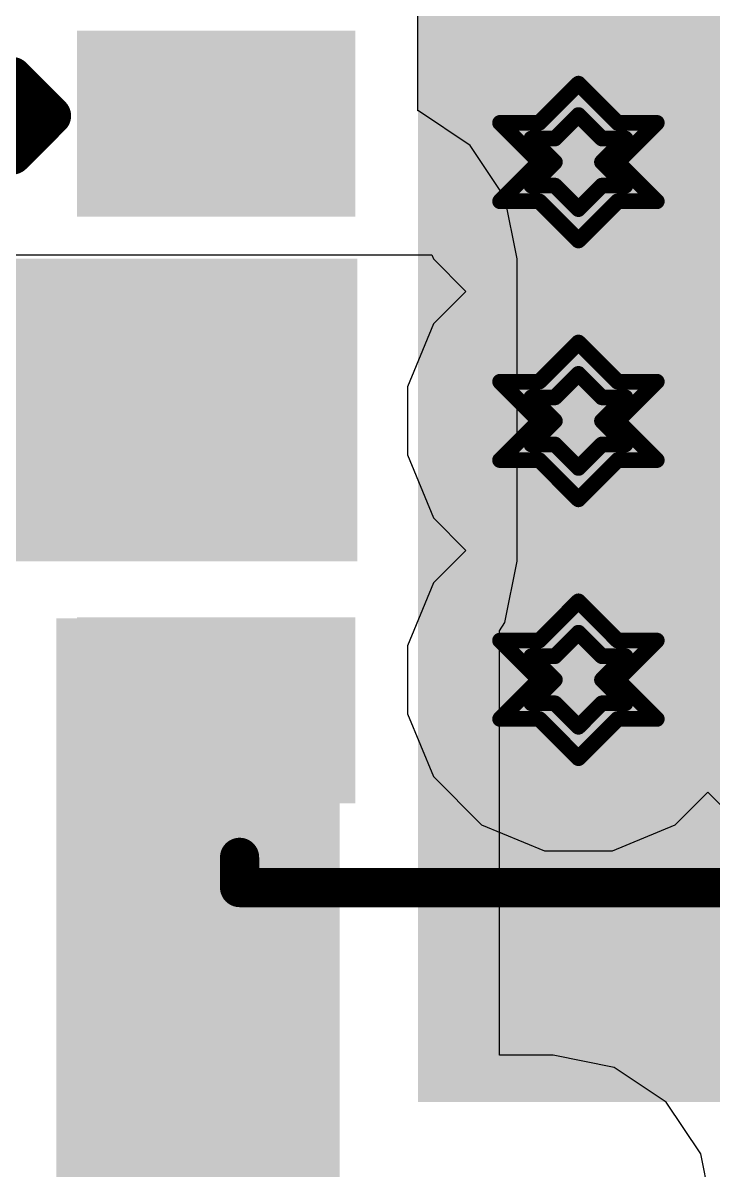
# Model space of a CAD drawing. Header units: inches. Extents: x -5 to 5328, y -4 to 5281.
# Drawn here: x 19.724 to 21.96, y 0.718 to 4.432 of the extents above; entities that cross this region are included whole.
import ezdxf

# ---------------------------------------------------------------- set-up
doc = ezdxf.new("R2010")
doc.units = ezdxf.units.IN
for name, color, linetype in [('Bottom Layer', 5, 'Continuous'), ('Bottom Solder', 6, 'Continuous'), ('Drill Drawing', 1, 'Continuous'), ('Layer 1', 16, 'Continuous'), ('Layer 2', 76, 'Continuous'), ('Top Layer', 1, 'Continuous'), ('Top Overlay', 2, 'Continuous'), ('Top Paste', 8, 'Continuous'), ('Top Solder', 216, 'Continuous'), ('Via Holes', 16, 'Continuous')]:
    doc.layers.add(name, color=color, linetype=linetype)

# ---------------------------------------------------------------- blocks, each defined once
blk = doc.blocks.new('DFN_6_3_3__10')
at = {"layer": 'Top Layer'}
for points in [[(-1.2001, 1.2), (-1.2001, 0.7), (-2.0001, 0.7), (-2.0001, 1.2)], [(2.0001, 1.2), (2.0001, 0.7), (1.2001, 0.7), (1.2001, 1.2)], [(0.7749, 1.15), (0.7749, -1.15), (-0.7751, -1.15), (-0.7751, 1.15)], [(-1.2001, 0.25), (-1.2001, -0.25), (-2.0001, -0.25), (-2.0001, 0.25)], [(2.0001, 0.25), (2.0001, -0.25), (1.2001, -0.25), (1.2001, 0.25)], [(-1.2001, -0.7), (-1.2001, -1.2), (-2.0001, -1.2), (-2.0001, -0.7)], [(2.0001, -0.7), (2.0001, -1.2), (1.2001, -1.2), (1.2001, -0.7)]]:
    blk.add_hatch(color=1, dxfattribs=at).paths.add_polyline_path(points)
at = {"layer": 'Top Paste'}
for points in [[(-1.2001, 1.2), (-1.2001, 0.7), (-2.0001, 0.7), (-2.0001, 1.2)], [(2.0001, 1.2), (2.0001, 0.7), (1.2001, 0.7), (1.2001, 1.2)], [(0.7749, 1.15), (0.7749, -1.15), (-0.7751, -1.15), (-0.7751, 1.15)], [(-1.2001, 0.25), (-1.2001, -0.25), (-2.0001, -0.25), (-2.0001, 0.25)], [(2.0001, 0.25), (2.0001, -0.25), (1.2001, -0.25), (1.2001, 0.25)], [(-1.2001, -0.7), (-1.2001, -1.2), (-2.0001, -1.2), (-2.0001, -0.7)], [(2.0001, -0.7), (2.0001, -1.2), (1.2001, -1.2), (1.2001, -0.7)]]:
    blk.add_hatch(color=8, dxfattribs=at).paths.add_polyline_path(points)
at = {"layer": 'Top Solder'}
for points in [[(-1.1493, 1.2508), (-1.1493, 0.6492), (-2.0509, 0.6492), (-2.0509, 1.2508)], [(2.0509, 1.2508), (2.0509, 0.6492), (1.1493, 0.6492), (1.1493, 1.2508)], [(0.8257, 1.2008), (0.8257, -1.2008), (-0.8259, -1.2008), (-0.8259, 1.2008)], [(-1.1493, 0.3008), (-1.1493, -0.3008), (-2.0509, -0.3008), (-2.0509, 0.3008)], [(2.0509, 0.3008), (2.0509, -0.3008), (1.1493, -0.3008), (1.1493, 0.3008)], [(-1.1493, -0.6492), (-1.1493, -1.2508), (-2.0509, -1.2508), (-2.0509, -0.6492)], [(2.0509, -0.6492), (2.0509, -1.2508), (1.1493, -1.2508), (1.1493, -0.6492)]]:
    blk.add_hatch(color=216, dxfattribs=at).paths.add_polyline_path(points)
at = {"layer": 'Top Overlay'}
for points in [[(-1.524, 1.4262, 0.127, 0.127, 0), (-1.524, 1.5241, 0.127, 0.127, 0)], [(-1.524, 1.5241, 0.127, 0.127, 0), (0.381, 1.5241, 0.127, 0.127, 0)], [(0.254, 1.5241, 0.127, 0.127, 0), (1.524, 1.5241, 0.127, 0.127, 0)], [(1.524, 1.4262, 0.127, 0.127, 0), (1.524, 1.5241, 0.127, 0.127, 0)], [(-2.2605, 0.8484, 0.127, 0.127, 0), (-2.2605, 1.1024, 0.127, 0.127, 0)], [(-2.2605, 1.1024, 0.127, 0.127, 0), (-2.1335, 0.9754, 0.127, 0.127, 0)], [(-2.2605, 0.8484, 0.127, 0.127, 0), (-2.1335, 0.9754, 0.127, 0.127, 0)], [(-1.524, -1.5239, 0.127, 0.127, 0), (-1.524, -1.426, 0.127, 0.127, 0)], [(1.524, -1.5239, 0.127, 0.127, 0), (1.524, -1.426, 0.127, 0.127, 0)], [(-1.524, -1.5239, 0.127, 0.127, 0), (1.524, -1.5239, 0.127, 0.127, 0)]]:
    blk.add_lwpolyline(points, format="xyseb", dxfattribs=at)
for points in [[(-1.5557, 1.5241, 0.0635, 0.0635, 1), (-1.4923, 1.5241, 0.0635, 0.0635, 1)], [(-1.5557, 1.5241, 0.0635, 0.0635, 1), (-1.4923, 1.5241, 0.0635, 0.0635, 1)], [(0.2223, 1.5241, 0.0635, 0.0635, 1), (0.2857, 1.5241, 0.0635, 0.0635, 1)], [(0.3493, 1.5241, 0.0635, 0.0635, 1), (0.4128, 1.5241, 0.0635, 0.0635, 1)], [(1.4923, 1.5241, 0.0635, 0.0635, 1), (1.5557, 1.5241, 0.0635, 0.0635, 1)], [(1.4923, 1.5241, 0.0635, 0.0635, 1), (1.5557, 1.5241, 0.0635, 0.0635, 1)], [(-1.5557, 1.4262, 0.0635, 0.0635, 1), (-1.4923, 1.4262, 0.0635, 0.0635, 1)], [(1.4923, 1.4262, 0.0635, 0.0635, 1), (1.5557, 1.4262, 0.0635, 0.0635, 1)], [(-2.2922, 1.1024, 0.0635, 0.0635, 1), (-2.2287, 1.1024, 0.0635, 0.0635, 1)], [(-2.2922, 1.1024, 0.0635, 0.0635, 1), (-2.2287, 1.1024, 0.0635, 0.0635, 1)], [(-2.1652, 0.9754, 0.0635, 0.0635, 1), (-2.1017, 0.9754, 0.0635, 0.0635, 1)], [(-2.1652, 0.9754, 0.0635, 0.0635, 1), (-2.1017, 0.9754, 0.0635, 0.0635, 1)], [(-2.2922, 0.8484, 0.0635, 0.0635, 1), (-2.2287, 0.8484, 0.0635, 0.0635, 1)], [(-2.2922, 0.8484, 0.0635, 0.0635, 1), (-2.2287, 0.8484, 0.0635, 0.0635, 1)], [(-1.5557, -1.426, 0.0635, 0.0635, 1), (-1.4923, -1.426, 0.0635, 0.0635, 1)], [(1.4923, -1.426, 0.0635, 0.0635, 1), (1.5557, -1.426, 0.0635, 0.0635, 1)], [(-1.5557, -1.5239, 0.0635, 0.0635, 1), (-1.4923, -1.5239, 0.0635, 0.0635, 1)], [(-1.5557, -1.5239, 0.0635, 0.0635, 1), (-1.4923, -1.5239, 0.0635, 0.0635, 1)], [(1.4923, -1.5239, 0.0635, 0.0635, 1), (1.5557, -1.5239, 0.0635, 0.0635, 1)], [(1.4923, -1.5239, 0.0635, 0.0635, 1), (1.5557, -1.5239, 0.0635, 0.0635, 1)]]:
    blk.add_lwpolyline(points, format="xyseb", close=True, dxfattribs=at)

msp = doc.modelspace()

# ---------------------------------------------------------------- hatches: boundary and pattern name
at = {"layer": 'Bottom Layer'}
h = msp.add_hatch(color=5, dxfattribs=at)
edge = h.paths.add_edge_path()
edge.add_arc((21.5242, 3.9819), 0.3, 0, 360)
h = msp.add_hatch(color=5, dxfattribs=at)
edge = h.paths.add_edge_path()
edge.add_arc((21.5242, 3.1437), 0.3, 0, 360)
h = msp.add_hatch(color=5, dxfattribs=at)
edge = h.paths.add_edge_path()
edge.add_arc((21.5242, 2.3055), 0.3, 0, 360)
at = {"layer": 'Bottom Solder'}
h = msp.add_hatch(color=6, dxfattribs=at)
edge = h.paths.add_edge_path()
edge.add_arc((21.5242, 3.9819), 0.4016, 0, 360)
h = msp.add_hatch(color=6, dxfattribs=at)
edge = h.paths.add_edge_path()
edge.add_arc((21.5242, 3.1437), 0.4016, 0, 360)
h = msp.add_hatch(color=6, dxfattribs=at)
edge = h.paths.add_edge_path()
edge.add_arc((21.5242, 2.3055), 0.4016, 0, 360)
at = {"layer": 'Layer 1'}
h = msp.add_hatch(color=16, dxfattribs=at)
edge = h.paths.add_edge_path()
edge.add_arc((21.5242, 3.9819), 0.3, 0, 360)
h = msp.add_hatch(color=16, dxfattribs=at)
edge = h.paths.add_edge_path()
edge.add_arc((21.5242, 3.1437), 0.3, 0, 360)
h = msp.add_hatch(color=16, dxfattribs=at)
edge = h.paths.add_edge_path()
edge.add_arc((21.5242, 2.3055), 0.3, 0, 360)
at = {"layer": 'Layer 2'}
h = msp.add_hatch(color=76, dxfattribs=at)
edge = h.paths.add_edge_path()
edge.add_arc((21.5242, 3.9819), 0.3, 0, 360)
h = msp.add_hatch(color=76, dxfattribs=at)
edge = h.paths.add_edge_path()
edge.add_arc((21.5242, 3.1437), 0.3, 0, 360)
h = msp.add_hatch(color=76, dxfattribs=at)
edge = h.paths.add_edge_path()
edge.add_arc((21.5242, 2.3055), 0.3, 0, 360)
at = {"layer": 'Top Layer'}
for points in [[(21.0042, 0.938), (22.8963, 0.938), (22.8963, 4.6103), (21.0042, 4.6103)], [(21.1751, 3.8563), (23.9503, 3.8563), (23.9503, 4.3563), (21.1751, 4.3563)], [(14.7745, 2.6891), (20.8075, 2.6891), (20.8075, 3.6689), (14.7745, 3.6689)], [(19.8328, -0.8957), (20.7502, -0.8957), (20.7502, 2.5044), (19.8328, 2.5044)]]:
    msp.add_hatch(color=1, dxfattribs=at).paths.add_polyline_path(points)
h = msp.add_hatch(color=1, dxfattribs=at)
edge = h.paths.add_edge_path()
edge.add_arc((21.5242, 3.9819), 0.3, 0, 360)
h = msp.add_hatch(color=1, dxfattribs=at)
edge = h.paths.add_edge_path()
edge.add_arc((21.5242, 3.1437), 0.3, 0, 360)
h = msp.add_hatch(color=1, dxfattribs=at)
edge = h.paths.add_edge_path()
edge.add_arc((21.5242, 2.3055), 0.3, 0, 360)
at = {"layer": 'Top Solder'}
h = msp.add_hatch(color=216, dxfattribs=at)
edge = h.paths.add_edge_path()
edge.add_arc((21.5242, 3.9819), 0.4016, 0, 360)
h = msp.add_hatch(color=216, dxfattribs=at)
edge = h.paths.add_edge_path()
edge.add_arc((21.5242, 3.1437), 0.4016, 0, 360)
h = msp.add_hatch(color=216, dxfattribs=at)
edge = h.paths.add_edge_path()
edge.add_arc((21.5242, 2.3055), 0.4016, 0, 360)
at = {"layer": 'Via Holes'}
h = msp.add_hatch(color=7, dxfattribs=at)
edge = h.paths.add_edge_path()
edge.add_arc((21.5242, 3.9819), 0.15, 0, 360)
h = msp.add_hatch(color=7, dxfattribs=at)
edge = h.paths.add_edge_path()
edge.add_arc((21.5242, 3.1437), 0.15, 0, 360)
h = msp.add_hatch(color=7, dxfattribs=at)
edge = h.paths.add_edge_path()
edge.add_arc((21.5242, 2.3055), 0.15, 0, 360)

# ---------------------------------------------------------------- linework, layer by layer
at = {"layer": 'Drill Drawing'}
for points in [[(21.3972, 4.1089, 0.0508, 0.0508, 0), (21.5242, 4.2359, 0.0508, 0.0508, 0)], [(21.5242, 4.2359, 0.0508, 0.0508, 0), (21.6512, 4.1089, 0.0508, 0.0508, 0)], [(21.2702, 4.1089, 0.0508, 0.0508, 0), (21.3972, 3.9819, 0.0508, 0.0508, 0)], [(21.2702, 4.1089, 0.0508, 0.0508, 0), (21.3972, 4.1089, 0.0508, 0.0508, 0)], [(21.448, 4.0581, 0.0508, 0.0508, 0), (21.5242, 4.1343, 0.0508, 0.0508, 0)], [(21.5242, 4.1343, 0.0508, 0.0508, 0), (21.6004, 4.0581, 0.0508, 0.0508, 0)], [(21.6512, 4.1089, 0.0508, 0.0508, 0), (21.7782, 4.1089, 0.0508, 0.0508, 0)], [(21.6512, 3.9819, 0.0508, 0.0508, 0), (21.7782, 4.1089, 0.0508, 0.0508, 0)], [(21.3718, 4.0581, 0.0508, 0.0508, 0), (21.448, 3.9819, 0.0508, 0.0508, 0)], [(21.3718, 4.0581, 0.0508, 0.0508, 0), (21.448, 4.0581, 0.0508, 0.0508, 0)], [(21.6004, 4.0581, 0.0508, 0.0508, 0), (21.6766, 4.0581, 0.0508, 0.0508, 0)], [(21.6004, 3.9819, 0.0508, 0.0508, 0), (21.6766, 4.0581, 0.0508, 0.0508, 0)], [(21.2702, 3.8549, 0.0508, 0.0508, 0), (21.3972, 3.9819, 0.0508, 0.0508, 0)], [(21.3718, 3.9057, 0.0508, 0.0508, 0), (21.448, 3.9819, 0.0508, 0.0508, 0)], [(21.6004, 3.9819, 0.0508, 0.0508, 0), (21.6766, 3.9057, 0.0508, 0.0508, 0)], [(21.6512, 3.9819, 0.0508, 0.0508, 0), (21.7782, 3.8549, 0.0508, 0.0508, 0)], [(21.3718, 3.9057, 0.0508, 0.0508, 0), (21.448, 3.9057, 0.0508, 0.0508, 0)], [(21.448, 3.9057, 0.0508, 0.0508, 0), (21.5242, 3.8295, 0.0508, 0.0508, 0)], [(21.5242, 3.8295, 0.0508, 0.0508, 0), (21.6004, 3.9057, 0.0508, 0.0508, 0)], [(21.6004, 3.9057, 0.0508, 0.0508, 0), (21.6766, 3.9057, 0.0508, 0.0508, 0)], [(21.2702, 3.8549, 0.0508, 0.0508, 0), (21.3972, 3.8549, 0.0508, 0.0508, 0)], [(21.3972, 3.8549, 0.0508, 0.0508, 0), (21.5242, 3.7279, 0.0508, 0.0508, 0)], [(21.5242, 3.7279, 0.0508, 0.0508, 0), (21.6512, 3.8549, 0.0508, 0.0508, 0)], [(21.6512, 3.8549, 0.0508, 0.0508, 0), (21.7782, 3.8549, 0.0508, 0.0508, 0)], [(21.3972, 3.2707, 0.0508, 0.0508, 0), (21.5242, 3.3977, 0.0508, 0.0508, 0)], [(21.5242, 3.3977, 0.0508, 0.0508, 0), (21.6512, 3.2707, 0.0508, 0.0508, 0)], [(21.448, 3.2199, 0.0508, 0.0508, 0), (21.5242, 3.2961, 0.0508, 0.0508, 0)], [(21.5242, 3.2961, 0.0508, 0.0508, 0), (21.6004, 3.2199, 0.0508, 0.0508, 0)], [(21.2702, 3.2707, 0.0508, 0.0508, 0), (21.3972, 3.1437, 0.0508, 0.0508, 0)], [(21.2702, 3.2707, 0.0508, 0.0508, 0), (21.3972, 3.2707, 0.0508, 0.0508, 0)], [(21.6512, 3.2707, 0.0508, 0.0508, 0), (21.7782, 3.2707, 0.0508, 0.0508, 0)], [(21.6512, 3.1437, 0.0508, 0.0508, 0), (21.7782, 3.2707, 0.0508, 0.0508, 0)], [(21.3718, 3.2199, 0.0508, 0.0508, 0), (21.448, 3.1437, 0.0508, 0.0508, 0)], [(21.3718, 3.2199, 0.0508, 0.0508, 0), (21.448, 3.2199, 0.0508, 0.0508, 0)], [(21.6004, 3.2199, 0.0508, 0.0508, 0), (21.6766, 3.2199, 0.0508, 0.0508, 0)], [(21.6004, 3.1437, 0.0508, 0.0508, 0), (21.6766, 3.2199, 0.0508, 0.0508, 0)], [(21.2702, 3.0167, 0.0508, 0.0508, 0), (21.3972, 3.1437, 0.0508, 0.0508, 0)], [(21.3718, 3.0675, 0.0508, 0.0508, 0), (21.448, 3.1437, 0.0508, 0.0508, 0)], [(21.6004, 3.1437, 0.0508, 0.0508, 0), (21.6766, 3.0675, 0.0508, 0.0508, 0)], [(21.6512, 3.1437, 0.0508, 0.0508, 0), (21.7782, 3.0167, 0.0508, 0.0508, 0)], [(21.3718, 3.0675, 0.0508, 0.0508, 0), (21.448, 3.0675, 0.0508, 0.0508, 0)], [(21.448, 3.0675, 0.0508, 0.0508, 0), (21.5242, 2.9913, 0.0508, 0.0508, 0)], [(21.5242, 2.9913, 0.0508, 0.0508, 0), (21.6004, 3.0675, 0.0508, 0.0508, 0)], [(21.6004, 3.0675, 0.0508, 0.0508, 0), (21.6766, 3.0675, 0.0508, 0.0508, 0)], [(21.2702, 3.0167, 0.0508, 0.0508, 0), (21.3972, 3.0167, 0.0508, 0.0508, 0)], [(21.3972, 3.0167, 0.0508, 0.0508, 0), (21.5242, 2.8897, 0.0508, 0.0508, 0)], [(21.5242, 2.8897, 0.0508, 0.0508, 0), (21.6512, 3.0167, 0.0508, 0.0508, 0)], [(21.6512, 3.0167, 0.0508, 0.0508, 0), (21.7782, 3.0167, 0.0508, 0.0508, 0)], [(21.3972, 2.4325, 0.0508, 0.0508, 0), (21.5242, 2.5595, 0.0508, 0.0508, 0)], [(21.5242, 2.5595, 0.0508, 0.0508, 0), (21.6512, 2.4325, 0.0508, 0.0508, 0)], [(21.2702, 2.4325, 0.0508, 0.0508, 0), (21.3972, 2.3055, 0.0508, 0.0508, 0)], [(21.2702, 2.4325, 0.0508, 0.0508, 0), (21.3972, 2.4325, 0.0508, 0.0508, 0)], [(21.448, 2.3817, 0.0508, 0.0508, 0), (21.5242, 2.4579, 0.0508, 0.0508, 0)], [(21.5242, 2.4579, 0.0508, 0.0508, 0), (21.6004, 2.3817, 0.0508, 0.0508, 0)], [(21.6512, 2.4325, 0.0508, 0.0508, 0), (21.7782, 2.4325, 0.0508, 0.0508, 0)], [(21.6512, 2.3055, 0.0508, 0.0508, 0), (21.7782, 2.4325, 0.0508, 0.0508, 0)], [(21.3718, 2.3817, 0.0508, 0.0508, 0), (21.448, 2.3055, 0.0508, 0.0508, 0)], [(21.3718, 2.3817, 0.0508, 0.0508, 0), (21.448, 2.3817, 0.0508, 0.0508, 0)], [(21.6004, 2.3817, 0.0508, 0.0508, 0), (21.6766, 2.3817, 0.0508, 0.0508, 0)], [(21.6004, 2.3055, 0.0508, 0.0508, 0), (21.6766, 2.3817, 0.0508, 0.0508, 0)], [(21.2702, 2.1785, 0.0508, 0.0508, 0), (21.3972, 2.3055, 0.0508, 0.0508, 0)], [(21.3718, 2.2293, 0.0508, 0.0508, 0), (21.448, 2.3055, 0.0508, 0.0508, 0)], [(21.6004, 2.3055, 0.0508, 0.0508, 0), (21.6766, 2.2293, 0.0508, 0.0508, 0)], [(21.6512, 2.3055, 0.0508, 0.0508, 0), (21.7782, 2.1785, 0.0508, 0.0508, 0)], [(21.3718, 2.2293, 0.0508, 0.0508, 0), (21.448, 2.2293, 0.0508, 0.0508, 0)], [(21.448, 2.2293, 0.0508, 0.0508, 0), (21.5242, 2.1531, 0.0508, 0.0508, 0)], [(21.5242, 2.1531, 0.0508, 0.0508, 0), (21.6004, 2.2293, 0.0508, 0.0508, 0)], [(21.6004, 2.2293, 0.0508, 0.0508, 0), (21.6766, 2.2293, 0.0508, 0.0508, 0)], [(21.2702, 2.1785, 0.0508, 0.0508, 0), (21.3972, 2.1785, 0.0508, 0.0508, 0)], [(21.3972, 2.1785, 0.0508, 0.0508, 0), (21.5242, 2.0515, 0.0508, 0.0508, 0)], [(21.5242, 2.0515, 0.0508, 0.0508, 0), (21.6512, 2.1785, 0.0508, 0.0508, 0)], [(21.6512, 2.1785, 0.0508, 0.0508, 0), (21.7782, 2.1785, 0.0508, 0.0508, 0)]]:
    msp.add_lwpolyline(points, format="xyseb", dxfattribs=at)
for points in [[(21.5115, 4.2359, 0.0254, 0.0254, 1), (21.5369, 4.2359, 0.0254, 0.0254, 1)], [(21.5115, 4.2359, 0.0254, 0.0254, 1), (21.5369, 4.2359, 0.0254, 0.0254, 1)], [(21.2575, 4.1089, 0.0254, 0.0254, 1), (21.2829, 4.1089, 0.0254, 0.0254, 1)], [(21.2575, 4.1089, 0.0254, 0.0254, 1), (21.2829, 4.1089, 0.0254, 0.0254, 1)], [(21.3845, 4.1089, 0.0254, 0.0254, 1), (21.4099, 4.1089, 0.0254, 0.0254, 1)], [(21.3845, 4.1089, 0.0254, 0.0254, 1), (21.4099, 4.1089, 0.0254, 0.0254, 1)], [(21.5115, 4.1343, 0.0254, 0.0254, 1), (21.5369, 4.1343, 0.0254, 0.0254, 1)], [(21.5115, 4.1343, 0.0254, 0.0254, 1), (21.5369, 4.1343, 0.0254, 0.0254, 1)], [(21.6385, 4.1089, 0.0254, 0.0254, 1), (21.6639, 4.1089, 0.0254, 0.0254, 1)], [(21.6385, 4.1089, 0.0254, 0.0254, 1), (21.6639, 4.1089, 0.0254, 0.0254, 1)], [(21.7655, 4.1089, 0.0254, 0.0254, 1), (21.7909, 4.1089, 0.0254, 0.0254, 1)], [(21.7655, 4.1089, 0.0254, 0.0254, 1), (21.7909, 4.1089, 0.0254, 0.0254, 1)], [(21.3591, 4.0581, 0.0254, 0.0254, 1), (21.3845, 4.0581, 0.0254, 0.0254, 1)], [(21.3591, 4.0581, 0.0254, 0.0254, 1), (21.3845, 4.0581, 0.0254, 0.0254, 1)], [(21.4353, 4.0581, 0.0254, 0.0254, 1), (21.4607, 4.0581, 0.0254, 0.0254, 1)], [(21.4353, 4.0581, 0.0254, 0.0254, 1), (21.4607, 4.0581, 0.0254, 0.0254, 1)], [(21.5877, 4.0581, 0.0254, 0.0254, 1), (21.6131, 4.0581, 0.0254, 0.0254, 1)], [(21.5877, 4.0581, 0.0254, 0.0254, 1), (21.6131, 4.0581, 0.0254, 0.0254, 1)], [(21.6639, 4.0581, 0.0254, 0.0254, 1), (21.6893, 4.0581, 0.0254, 0.0254, 1)], [(21.6639, 4.0581, 0.0254, 0.0254, 1), (21.6893, 4.0581, 0.0254, 0.0254, 1)], [(21.3845, 3.9819, 0.0254, 0.0254, 1), (21.4099, 3.9819, 0.0254, 0.0254, 1)], [(21.3845, 3.9819, 0.0254, 0.0254, 1), (21.4099, 3.9819, 0.0254, 0.0254, 1)], [(21.4353, 3.9819, 0.0254, 0.0254, 1), (21.4607, 3.9819, 0.0254, 0.0254, 1)], [(21.4353, 3.9819, 0.0254, 0.0254, 1), (21.4607, 3.9819, 0.0254, 0.0254, 1)], [(21.5877, 3.9819, 0.0254, 0.0254, 1), (21.6131, 3.9819, 0.0254, 0.0254, 1)], [(21.5877, 3.9819, 0.0254, 0.0254, 1), (21.6131, 3.9819, 0.0254, 0.0254, 1)], [(21.6385, 3.9819, 0.0254, 0.0254, 1), (21.6639, 3.9819, 0.0254, 0.0254, 1)], [(21.6385, 3.9819, 0.0254, 0.0254, 1), (21.6639, 3.9819, 0.0254, 0.0254, 1)], [(21.3591, 3.9057, 0.0254, 0.0254, 1), (21.3845, 3.9057, 0.0254, 0.0254, 1)], [(21.3591, 3.9057, 0.0254, 0.0254, 1), (21.3845, 3.9057, 0.0254, 0.0254, 1)], [(21.4353, 3.9057, 0.0254, 0.0254, 1), (21.4607, 3.9057, 0.0254, 0.0254, 1)], [(21.4353, 3.9057, 0.0254, 0.0254, 1), (21.4607, 3.9057, 0.0254, 0.0254, 1)], [(21.5877, 3.9057, 0.0254, 0.0254, 1), (21.6131, 3.9057, 0.0254, 0.0254, 1)], [(21.5877, 3.9057, 0.0254, 0.0254, 1), (21.6131, 3.9057, 0.0254, 0.0254, 1)], [(21.6639, 3.9057, 0.0254, 0.0254, 1), (21.6893, 3.9057, 0.0254, 0.0254, 1)], [(21.6639, 3.9057, 0.0254, 0.0254, 1), (21.6893, 3.9057, 0.0254, 0.0254, 1)], [(21.2575, 3.8549, 0.0254, 0.0254, 1), (21.2829, 3.8549, 0.0254, 0.0254, 1)], [(21.2575, 3.8549, 0.0254, 0.0254, 1), (21.2829, 3.8549, 0.0254, 0.0254, 1)], [(21.3845, 3.8549, 0.0254, 0.0254, 1), (21.4099, 3.8549, 0.0254, 0.0254, 1)], [(21.3845, 3.8549, 0.0254, 0.0254, 1), (21.4099, 3.8549, 0.0254, 0.0254, 1)], [(21.6385, 3.8549, 0.0254, 0.0254, 1), (21.6639, 3.8549, 0.0254, 0.0254, 1)], [(21.6385, 3.8549, 0.0254, 0.0254, 1), (21.6639, 3.8549, 0.0254, 0.0254, 1)], [(21.7655, 3.8549, 0.0254, 0.0254, 1), (21.7909, 3.8549, 0.0254, 0.0254, 1)], [(21.7655, 3.8549, 0.0254, 0.0254, 1), (21.7909, 3.8549, 0.0254, 0.0254, 1)], [(21.5115, 3.8295, 0.0254, 0.0254, 1), (21.5369, 3.8295, 0.0254, 0.0254, 1)], [(21.5115, 3.8295, 0.0254, 0.0254, 1), (21.5369, 3.8295, 0.0254, 0.0254, 1)], [(21.5115, 3.7279, 0.0254, 0.0254, 1), (21.5369, 3.7279, 0.0254, 0.0254, 1)], [(21.5115, 3.7279, 0.0254, 0.0254, 1), (21.5369, 3.7279, 0.0254, 0.0254, 1)], [(21.5115, 3.3977, 0.0254, 0.0254, 1), (21.5369, 3.3977, 0.0254, 0.0254, 1)], [(21.5115, 3.3977, 0.0254, 0.0254, 1), (21.5369, 3.3977, 0.0254, 0.0254, 1)], [(21.5115, 3.2961, 0.0254, 0.0254, 1), (21.5369, 3.2961, 0.0254, 0.0254, 1)], [(21.5115, 3.2961, 0.0254, 0.0254, 1), (21.5369, 3.2961, 0.0254, 0.0254, 1)], [(21.2575, 3.2707, 0.0254, 0.0254, 1), (21.2829, 3.2707, 0.0254, 0.0254, 1)], [(21.2575, 3.2707, 0.0254, 0.0254, 1), (21.2829, 3.2707, 0.0254, 0.0254, 1)], [(21.3845, 3.2707, 0.0254, 0.0254, 1), (21.4099, 3.2707, 0.0254, 0.0254, 1)], [(21.3845, 3.2707, 0.0254, 0.0254, 1), (21.4099, 3.2707, 0.0254, 0.0254, 1)], [(21.6385, 3.2707, 0.0254, 0.0254, 1), (21.6639, 3.2707, 0.0254, 0.0254, 1)], [(21.6385, 3.2707, 0.0254, 0.0254, 1), (21.6639, 3.2707, 0.0254, 0.0254, 1)], [(21.7655, 3.2707, 0.0254, 0.0254, 1), (21.7909, 3.2707, 0.0254, 0.0254, 1)], [(21.7655, 3.2707, 0.0254, 0.0254, 1), (21.7909, 3.2707, 0.0254, 0.0254, 1)], [(21.3591, 3.2199, 0.0254, 0.0254, 1), (21.3845, 3.2199, 0.0254, 0.0254, 1)], [(21.3591, 3.2199, 0.0254, 0.0254, 1), (21.3845, 3.2199, 0.0254, 0.0254, 1)], [(21.4353, 3.2199, 0.0254, 0.0254, 1), (21.4607, 3.2199, 0.0254, 0.0254, 1)], [(21.4353, 3.2199, 0.0254, 0.0254, 1), (21.4607, 3.2199, 0.0254, 0.0254, 1)], [(21.5877, 3.2199, 0.0254, 0.0254, 1), (21.6131, 3.2199, 0.0254, 0.0254, 1)], [(21.5877, 3.2199, 0.0254, 0.0254, 1), (21.6131, 3.2199, 0.0254, 0.0254, 1)], [(21.6639, 3.2199, 0.0254, 0.0254, 1), (21.6893, 3.2199, 0.0254, 0.0254, 1)], [(21.6639, 3.2199, 0.0254, 0.0254, 1), (21.6893, 3.2199, 0.0254, 0.0254, 1)], [(21.3845, 3.1437, 0.0254, 0.0254, 1), (21.4099, 3.1437, 0.0254, 0.0254, 1)], [(21.3845, 3.1437, 0.0254, 0.0254, 1), (21.4099, 3.1437, 0.0254, 0.0254, 1)], [(21.4353, 3.1437, 0.0254, 0.0254, 1), (21.4607, 3.1437, 0.0254, 0.0254, 1)], [(21.4353, 3.1437, 0.0254, 0.0254, 1), (21.4607, 3.1437, 0.0254, 0.0254, 1)], [(21.5877, 3.1437, 0.0254, 0.0254, 1), (21.6131, 3.1437, 0.0254, 0.0254, 1)], [(21.5877, 3.1437, 0.0254, 0.0254, 1), (21.6131, 3.1437, 0.0254, 0.0254, 1)], [(21.6385, 3.1437, 0.0254, 0.0254, 1), (21.6639, 3.1437, 0.0254, 0.0254, 1)], [(21.6385, 3.1437, 0.0254, 0.0254, 1), (21.6639, 3.1437, 0.0254, 0.0254, 1)], [(21.3591, 3.0675, 0.0254, 0.0254, 1), (21.3845, 3.0675, 0.0254, 0.0254, 1)], [(21.3591, 3.0675, 0.0254, 0.0254, 1), (21.3845, 3.0675, 0.0254, 0.0254, 1)], [(21.4353, 3.0675, 0.0254, 0.0254, 1), (21.4607, 3.0675, 0.0254, 0.0254, 1)], [(21.4353, 3.0675, 0.0254, 0.0254, 1), (21.4607, 3.0675, 0.0254, 0.0254, 1)], [(21.5877, 3.0675, 0.0254, 0.0254, 1), (21.6131, 3.0675, 0.0254, 0.0254, 1)], [(21.5877, 3.0675, 0.0254, 0.0254, 1), (21.6131, 3.0675, 0.0254, 0.0254, 1)], [(21.6639, 3.0675, 0.0254, 0.0254, 1), (21.6893, 3.0675, 0.0254, 0.0254, 1)], [(21.6639, 3.0675, 0.0254, 0.0254, 1), (21.6893, 3.0675, 0.0254, 0.0254, 1)], [(21.2575, 3.0167, 0.0254, 0.0254, 1), (21.2829, 3.0167, 0.0254, 0.0254, 1)], [(21.2575, 3.0167, 0.0254, 0.0254, 1), (21.2829, 3.0167, 0.0254, 0.0254, 1)], [(21.3845, 3.0167, 0.0254, 0.0254, 1), (21.4099, 3.0167, 0.0254, 0.0254, 1)], [(21.3845, 3.0167, 0.0254, 0.0254, 1), (21.4099, 3.0167, 0.0254, 0.0254, 1)], [(21.5115, 2.9913, 0.0254, 0.0254, 1), (21.5369, 2.9913, 0.0254, 0.0254, 1)], [(21.5115, 2.9913, 0.0254, 0.0254, 1), (21.5369, 2.9913, 0.0254, 0.0254, 1)], [(21.6385, 3.0167, 0.0254, 0.0254, 1), (21.6639, 3.0167, 0.0254, 0.0254, 1)], [(21.6385, 3.0167, 0.0254, 0.0254, 1), (21.6639, 3.0167, 0.0254, 0.0254, 1)], [(21.7655, 3.0167, 0.0254, 0.0254, 1), (21.7909, 3.0167, 0.0254, 0.0254, 1)], [(21.7655, 3.0167, 0.0254, 0.0254, 1), (21.7909, 3.0167, 0.0254, 0.0254, 1)], [(21.5115, 2.8897, 0.0254, 0.0254, 1), (21.5369, 2.8897, 0.0254, 0.0254, 1)], [(21.5115, 2.8897, 0.0254, 0.0254, 1), (21.5369, 2.8897, 0.0254, 0.0254, 1)], [(21.5115, 2.5595, 0.0254, 0.0254, 1), (21.5369, 2.5595, 0.0254, 0.0254, 1)], [(21.5115, 2.5595, 0.0254, 0.0254, 1), (21.5369, 2.5595, 0.0254, 0.0254, 1)], [(21.2575, 2.4325, 0.0254, 0.0254, 1), (21.2829, 2.4325, 0.0254, 0.0254, 1)], [(21.2575, 2.4325, 0.0254, 0.0254, 1), (21.2829, 2.4325, 0.0254, 0.0254, 1)], [(21.3845, 2.4325, 0.0254, 0.0254, 1), (21.4099, 2.4325, 0.0254, 0.0254, 1)], [(21.3845, 2.4325, 0.0254, 0.0254, 1), (21.4099, 2.4325, 0.0254, 0.0254, 1)], [(21.5115, 2.4579, 0.0254, 0.0254, 1), (21.5369, 2.4579, 0.0254, 0.0254, 1)], [(21.5115, 2.4579, 0.0254, 0.0254, 1), (21.5369, 2.4579, 0.0254, 0.0254, 1)], [(21.6385, 2.4325, 0.0254, 0.0254, 1), (21.6639, 2.4325, 0.0254, 0.0254, 1)], [(21.6385, 2.4325, 0.0254, 0.0254, 1), (21.6639, 2.4325, 0.0254, 0.0254, 1)], [(21.7655, 2.4325, 0.0254, 0.0254, 1), (21.7909, 2.4325, 0.0254, 0.0254, 1)], [(21.7655, 2.4325, 0.0254, 0.0254, 1), (21.7909, 2.4325, 0.0254, 0.0254, 1)], [(21.3591, 2.3817, 0.0254, 0.0254, 1), (21.3845, 2.3817, 0.0254, 0.0254, 1)], [(21.3591, 2.3817, 0.0254, 0.0254, 1), (21.3845, 2.3817, 0.0254, 0.0254, 1)], [(21.4353, 2.3817, 0.0254, 0.0254, 1), (21.4607, 2.3817, 0.0254, 0.0254, 1)], [(21.4353, 2.3817, 0.0254, 0.0254, 1), (21.4607, 2.3817, 0.0254, 0.0254, 1)], [(21.5877, 2.3817, 0.0254, 0.0254, 1), (21.6131, 2.3817, 0.0254, 0.0254, 1)], [(21.5877, 2.3817, 0.0254, 0.0254, 1), (21.6131, 2.3817, 0.0254, 0.0254, 1)], [(21.6639, 2.3817, 0.0254, 0.0254, 1), (21.6893, 2.3817, 0.0254, 0.0254, 1)], [(21.6639, 2.3817, 0.0254, 0.0254, 1), (21.6893, 2.3817, 0.0254, 0.0254, 1)], [(21.3845, 2.3055, 0.0254, 0.0254, 1), (21.4099, 2.3055, 0.0254, 0.0254, 1)], [(21.3845, 2.3055, 0.0254, 0.0254, 1), (21.4099, 2.3055, 0.0254, 0.0254, 1)], [(21.4353, 2.3055, 0.0254, 0.0254, 1), (21.4607, 2.3055, 0.0254, 0.0254, 1)], [(21.4353, 2.3055, 0.0254, 0.0254, 1), (21.4607, 2.3055, 0.0254, 0.0254, 1)], [(21.5877, 2.3055, 0.0254, 0.0254, 1), (21.6131, 2.3055, 0.0254, 0.0254, 1)], [(21.5877, 2.3055, 0.0254, 0.0254, 1), (21.6131, 2.3055, 0.0254, 0.0254, 1)], [(21.6385, 2.3055, 0.0254, 0.0254, 1), (21.6639, 2.3055, 0.0254, 0.0254, 1)], [(21.6385, 2.3055, 0.0254, 0.0254, 1), (21.6639, 2.3055, 0.0254, 0.0254, 1)], [(21.3591, 2.2293, 0.0254, 0.0254, 1), (21.3845, 2.2293, 0.0254, 0.0254, 1)], [(21.3591, 2.2293, 0.0254, 0.0254, 1), (21.3845, 2.2293, 0.0254, 0.0254, 1)], [(21.4353, 2.2293, 0.0254, 0.0254, 1), (21.4607, 2.2293, 0.0254, 0.0254, 1)], [(21.4353, 2.2293, 0.0254, 0.0254, 1), (21.4607, 2.2293, 0.0254, 0.0254, 1)], [(21.5877, 2.2293, 0.0254, 0.0254, 1), (21.6131, 2.2293, 0.0254, 0.0254, 1)], [(21.5877, 2.2293, 0.0254, 0.0254, 1), (21.6131, 2.2293, 0.0254, 0.0254, 1)], [(21.6639, 2.2293, 0.0254, 0.0254, 1), (21.6893, 2.2293, 0.0254, 0.0254, 1)], [(21.6639, 2.2293, 0.0254, 0.0254, 1), (21.6893, 2.2293, 0.0254, 0.0254, 1)], [(21.2575, 2.1785, 0.0254, 0.0254, 1), (21.2829, 2.1785, 0.0254, 0.0254, 1)], [(21.2575, 2.1785, 0.0254, 0.0254, 1), (21.2829, 2.1785, 0.0254, 0.0254, 1)], [(21.3845, 2.1785, 0.0254, 0.0254, 1), (21.4099, 2.1785, 0.0254, 0.0254, 1)], [(21.3845, 2.1785, 0.0254, 0.0254, 1), (21.4099, 2.1785, 0.0254, 0.0254, 1)], [(21.6385, 2.1785, 0.0254, 0.0254, 1), (21.6639, 2.1785, 0.0254, 0.0254, 1)], [(21.6385, 2.1785, 0.0254, 0.0254, 1), (21.6639, 2.1785, 0.0254, 0.0254, 1)], [(21.7655, 2.1785, 0.0254, 0.0254, 1), (21.7909, 2.1785, 0.0254, 0.0254, 1)], [(21.7655, 2.1785, 0.0254, 0.0254, 1), (21.7909, 2.1785, 0.0254, 0.0254, 1)], [(21.5115, 2.1531, 0.0254, 0.0254, 1), (21.5369, 2.1531, 0.0254, 0.0254, 1)], [(21.5115, 2.1531, 0.0254, 0.0254, 1), (21.5369, 2.1531, 0.0254, 0.0254, 1)], [(21.5115, 2.0515, 0.0254, 0.0254, 1), (21.5369, 2.0515, 0.0254, 0.0254, 1)], [(21.5115, 2.0515, 0.0254, 0.0254, 1), (21.5369, 2.0515, 0.0254, 0.0254, 1)]]:
    msp.add_lwpolyline(points, format="xyseb", close=True, dxfattribs=at)
at = {"layer": 'Layer 2'}
for p, q in [((7.928, 3.6812), (21.0492, 3.6812)), ((21.0492, 3.6812), (21.0546, 3.6681)), ((21.0546, 3.6681), (21.1599, 3.5628)), ((21.1599, 3.5628), (21.0546, 3.4576)), ((21.0546, 3.4576), (20.9702, 3.2539)), ((20.9702, 3.2539), (20.9702, 3.0335)), ((20.9702, 3.0335), (21.0546, 2.8299)), ((21.0546, 2.8299), (21.1599, 2.7246)), ((21.1599, 2.7246), (21.0546, 2.6194)), ((21.0546, 2.6194), (20.9702, 2.4157)), ((20.9702, 2.4157), (20.9702, 2.1953)), ((20.9702, 2.1953), (21.0546, 1.9917)), ((21.0546, 1.9917), (21.2104, 1.8359)), ((21.8381, 1.8359), (21.9433, 1.9412)), ((21.9433, 1.9412), (22.0486, 1.8359)), ((21.2104, 1.8359), (21.414, 1.7515)), ((21.6344, 1.7515), (21.8381, 1.8359)), ((21.414, 1.7515), (21.6344, 1.7515))]:
    msp.add_line(p, q, dxfattribs=at)
at = {"layer": 'Top Layer'}
for p, q in [((21.0042, 4.1478), (21.0042, 4.6103)), ((21.0057, 4.1475), (21.0042, 4.1478)), ((21.1737, 4.0352), (21.0057, 4.1475)), ((21.286, 3.8671), (21.1737, 4.0352)), ((21.3254, 3.6689), (21.286, 3.8671)), ((21.3254, 2.6891), (21.3254, 3.6689)), ((21.286, 2.4909), (21.3254, 2.6891)), ((21.2681, 2.4642), (21.286, 2.4909)), ((21.2681, 1.0897), (21.2681, 2.4642)), ((21.4423, 1.0897), (21.2681, 1.0897)), ((21.6405, 1.0503), (21.4423, 1.0897)), ((21.8085, 0.938), (21.6405, 1.0503)), ((21.9208, 0.77), (21.8085, 0.938)), ((21.9602, 0.5718), (21.9208, 0.77))]:
    msp.add_line(p, q, dxfattribs=at)

# ---------------------------------------------------------------- block references
msp.add_blockref('DFN_6_3_3__10', (21.9503, 3.1564))

doc.saveas('drawing.dxf')
